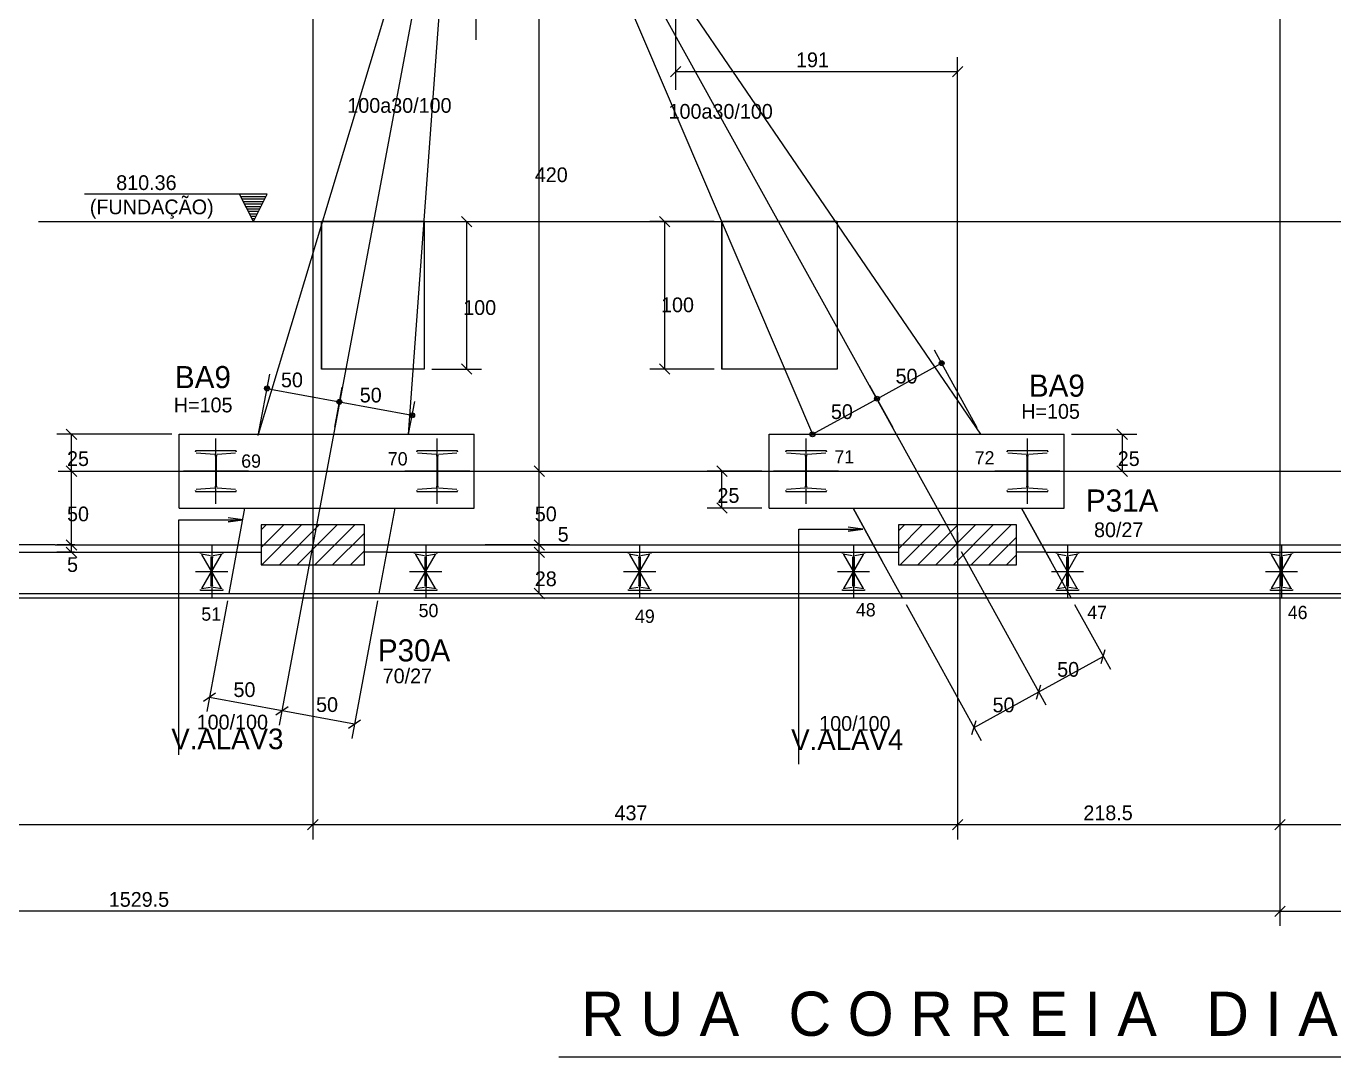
# Model space of a CAD drawing. Header units: metres. Extents: x -5 to 6148, y -6 to 3867.
# Drawn here: x 3222 to 4108, y 1774 to 2473 of the extents above; entities that cross this region are included whole.
import ezdxf

# ---------------------------------------------------------------- set-up
doc = ezdxf.new("R2010")
doc.units = ezdxf.units.M

msp = doc.modelspace()

# ---------------------------------------------------------------- linework, layer by layer
for centre, radius in [((3842.39, 2244.1), 1.67), ((3842.39, 2244.1), 0.83), ((3385.19, 2226.98), 1.67), ((3385.19, 2226.98), 0.83), ((3434.21, 2217.87), 1.67), ((3434.21, 2217.87), 1.67), ((3434.21, 2217.87), 0.83), ((3434.21, 2217.87), 0.83), ((3798.59, 2219.98), 1.67), ((3798.59, 2219.98), 1.67), ((3798.59, 2219.98), 0.83), ((3798.59, 2219.98), 0.83), ((3483.51, 2208.72), 1.67), ((3483.51, 2208.72), 0.83), ((3754.8, 2195.86), 1.67), ((3754.8, 2195.86), 0.83)]:
    msp.add_circle(centre, radius)
at = {"layer": '1', "color": 1}
for p, q in [((3029.19, 2115.86), (3364.41, 2115.86)), ((3466.12, 2115.86), (3798.86, 2115.86)), ((3913.03, 2115.86), (4240.19, 2115.86)), ((2991.19, 2087.86), (5771.41, 2087.86))]:
    msp.add_line(p, q, dxfattribs=at)
at = {"layer": '2', "color": 2}
for p, q in [((3658.66, 2438.28), (3665.73, 2445.35)), ((3849.66, 2438.28), (3856.73, 2445.35)), ((3524.05, 2336.53), (3516.98, 2343.6)), ((3658.22, 2336.53), (3651.15, 2343.6)), ((3524.05, 2236.53), (3516.98, 2243.6)), ((3658.22, 2236.53), (3651.15, 2243.6)), ((3256.17, 2192.32), (3249.1, 2199.39)), ((3961.21, 2199.39), (3968.28, 2192.32)), ((3256.17, 2167.32), (3249.1, 2174.39)), ((3256.17, 2167.32), (3249.1, 2174.39)), ((3573.2, 2167.32), (3566.13, 2174.39)), ((3573.2, 2167.32), (3566.13, 2174.39)), ((3573.2, 2167.32), (3566.13, 2174.39)), ((3697.01, 2167.32), (3689.94, 2174.39)), ((3961.21, 2174.39), (3968.28, 2167.32)), ((3697.01, 2142.32), (3689.94, 2149.39)), ((3256.17, 2117.32), (3249.1, 2124.39)), ((3256.17, 2117.32), (3249.1, 2124.39)), ((3256.17, 2112.32), (3249.1, 2119.39)), ((3573.2, 2117.32), (3566.13, 2124.39)), ((3573.2, 2117.32), (3566.13, 2124.39)), ((3573.2, 2112.32), (3566.13, 2119.39)), ((3573.2, 2112.32), (3566.13, 2119.39)), ((2401.7, 2084.84), (5872.19, 2084.84)), ((3573.2, 2084.32), (3566.13, 2091.39)), ((3950.55, 2040.42), (3953.33, 2050.02)), ((3906.75, 2016.29), (3909.54, 2025.9)), ((3906.75, 2016.29), (3909.54, 2025.9)), ((3342.05, 2014.83), (3350.29, 2020.49)), ((3391.21, 2005.7), (3399.45, 2011.36)), ((3391.21, 2005.7), (3399.45, 2011.36)), ((3440.36, 1996.57), (3448.61, 2002.23)), ((3862.96, 1992.17), (3865.74, 2001.77)), ((3412.66, 1927.59), (3419.73, 1934.66)), ((3412.66, 1927.59), (3419.73, 1934.66)), ((3849.66, 1927.59), (3856.73, 1934.66)), ((3849.66, 1927.59), (3856.73, 1934.66)), ((4068.16, 1927.59), (4075.23, 1934.66)), ((4068.16, 1927.59), (4075.23, 1934.66)), ((4075.23, 1875.95), (4068.16, 1868.88)), ((4068.16, 1868.88), (4075.23, 1875.95)), ((4068.16, 1868.88), (4075.23, 1875.95)), ((4068.16, 1868.88), (4075.23, 1875.95))]:
    msp.add_line(p, q, dxfattribs=at)
at = {"layer": '3', "color": 3}
for p, q in [((3526.59, 2956.85), (3526.59, 2463.26)), ((3379.36, 2195.86), (3473.42, 2508.06)), ((3481.1, 2195.86), (3503.94, 2508.06)), ((3621.6, 2508.06), (3754.8, 2195.86)), ((3868.96, 2195.86), (3655.89, 2508.06)), ((3385.35, 2358.81), (3261.48, 2358.81)), ((3375.97, 2340.06), (3366.6, 2358.81)), ((3375.97, 2340.06), (3385.35, 2358.81)), ((3367.43, 2357.14), (3384.51, 2357.14)), ((3368.27, 2355.47), (3383.68, 2355.47)), ((3369.11, 2353.8), (3382.84, 2353.8)), ((3369.94, 2352.12), (3382, 2352.12)), ((3370.78, 2350.45), (3381.17, 2350.45)), ((3371.61, 2348.78), (3380.33, 2348.78)), ((3372.45, 2347.11), (3379.49, 2347.11)), ((3373.29, 2345.43), (3378.66, 2345.43)), ((3374.12, 2343.76), (3377.82, 2343.76)), ((3374.96, 2342.09), (3376.99, 2342.09)), ((3325.55, 2145.86), (3325.55, 2195.86)), ((3325.55, 2195.86), (3525.55, 2195.86)), ((3525.55, 2145.86), (3525.55, 2195.86)), ((3725.5, 2145.86), (3725.5, 2195.86)), ((3725.5, 2195.86), (3925.5, 2195.86)), ((3925.5, 2145.86), (3925.5, 2195.86)), ((3325.55, 2145.86), (3525.55, 2145.86)), ((3369.98, 2145.86), (3359.21, 2087.86)), ((3471.69, 2145.86), (3460.92, 2087.86)), ((3725.5, 2145.86), (3925.5, 2145.86)), ((3381.19, 2131.03), (3384.52, 2134.36)), ((3381.19, 2119.01), (3396.54, 2134.36)), ((3381.56, 2107.36), (3408.56, 2134.36)), ((3393.59, 2107.36), (3420.59, 2134.36)), ((3405.61, 2107.36), (3432.61, 2134.36)), ((3417.63, 2107.36), (3444.63, 2134.36)), ((3429.65, 2107.36), (3451.19, 2128.9)), ((3813.19, 2130.28), (3817.27, 2134.36)), ((3813.19, 2118.26), (3829.29, 2134.36)), ((3814.31, 2107.36), (3841.31, 2134.36)), ((3826.33, 2107.36), (3853.33, 2134.36)), ((3838.36, 2107.36), (3865.36, 2134.36)), ((3850.38, 2107.36), (3877.38, 2134.36)), ((3862.4, 2107.36), (3889.4, 2134.36)), ((3874.42, 2107.36), (3893.19, 2126.13)), ((3364.41, 2115.86), (3381.19, 2115.86)), ((3441.67, 2107.36), (3451.19, 2116.88)), ((3466.12, 2115.86), (3451.19, 2115.86)), ((3798.86, 2115.86), (3813.19, 2115.86)), ((3815.94, 2084.86), (3802.17, 2109.86)), ((3886.44, 2107.36), (3893.19, 2114.11)), ((3913.03, 2115.86), (3893.19, 2115.86)), ((3930.1, 2084.86), (3916.33, 2109.86))]:
    msp.add_line(p, q, dxfattribs=at)
for points in [[(3782.34, 2145.86), (3802.17, 2109.86), (3782.34, 2145.86)], [(3896.5, 2145.86), (3916.33, 2109.86), (3896.5, 2145.86)]]:
    msp.add_lwpolyline(points, dxfattribs=at)
at = {"layer": '6', "color": 6}
for p, q in [((3422.05, 2340.06), (3422.05, 2240.06)), ((3491.76, 2340.06), (3422.05, 2340.06)), ((3491.76, 2340.06), (3491.76, 2240.06)), ((3693.33, 2340.06), (3693.33, 2240.06)), ((3771.57, 2340.06), (3693.33, 2340.06)), ((3771.57, 2340.06), (3771.57, 2240.06)), ((3491.76, 2240.06), (3422.05, 2240.06)), ((3771.57, 2240.06), (3693.33, 2240.06)), ((3350.55, 2148.78), (3350.55, 2192.93)), ((3350.55, 2148.78), (3350.55, 2192.93)), ((3500.55, 2148.78), (3500.55, 2192.93)), ((3500.55, 2148.78), (3500.55, 2192.93)), ((3750.5, 2148.78), (3750.5, 2192.93)), ((3750.5, 2148.78), (3750.5, 2192.93)), ((3900.5, 2148.78), (3900.5, 2192.93)), ((3900.5, 2148.78), (3900.5, 2192.93)), ((3336.78, 2184.61), (3336.78, 2183.92)), ((3364.32, 2184.61), (3336.78, 2184.61)), ((3337.22, 2183.36), (3349.73, 2182.39)), ((3350.17, 2181.83), (3350.17, 2159.89)), ((3350.89, 2159.89), (3350.89, 2181.83)), ((3351.34, 2182.39), (3363.88, 2183.36)), ((3364.32, 2183.92), (3364.32, 2184.61)), ((3486.78, 2184.61), (3486.78, 2183.92)), ((3514.33, 2184.61), (3486.78, 2184.61)), ((3487.22, 2183.36), (3499.73, 2182.39)), ((3500.17, 2181.83), (3500.17, 2159.89)), ((3500.89, 2159.89), (3500.89, 2181.83)), ((3501.34, 2182.39), (3513.88, 2183.36)), ((3514.33, 2183.92), (3514.33, 2184.61)), ((3736.73, 2184.61), (3736.73, 2183.92)), ((3764.27, 2184.61), (3736.73, 2184.61)), ((3737.17, 2183.36), (3749.68, 2182.39)), ((3750.12, 2181.83), (3750.12, 2159.89)), ((3750.84, 2159.89), (3750.84, 2181.83)), ((3751.28, 2182.39), (3763.83, 2183.36)), ((3764.27, 2183.92), (3764.27, 2184.61)), ((3886.73, 2184.61), (3886.73, 2183.92)), ((3914.27, 2184.61), (3886.73, 2184.61)), ((3887.17, 2183.36), (3899.68, 2182.39)), ((3900.12, 2181.83), (3900.12, 2159.89)), ((3900.84, 2159.89), (3900.84, 2181.83)), ((3901.28, 2182.39), (3913.83, 2183.36)), ((3914.27, 2183.92), (3914.27, 2184.61)), ((3372.63, 2170.86), (3328.48, 2170.86)), ((3522.63, 2170.86), (3478.48, 2170.86)), ((3772.57, 2170.86), (3728.42, 2170.86)), ((3922.57, 2170.86), (3878.42, 2170.86)), ((3336.78, 2157.79), (3336.78, 2157.1)), ((3336.78, 2157.1), (3364.32, 2157.1)), ((3349.73, 2159.33), (3337.22, 2158.35)), ((3363.88, 2158.35), (3351.34, 2159.33)), ((3364.32, 2157.1), (3364.32, 2157.79)), ((3486.78, 2157.79), (3486.78, 2157.1)), ((3486.78, 2157.1), (3514.33, 2157.1)), ((3499.73, 2159.33), (3487.22, 2158.35)), ((3513.88, 2158.35), (3501.34, 2159.33)), ((3514.33, 2157.1), (3514.33, 2157.79)), ((3736.73, 2157.79), (3736.73, 2157.1)), ((3736.73, 2157.1), (3764.27, 2157.1)), ((3749.68, 2159.33), (3737.17, 2158.35)), ((3763.83, 2158.35), (3751.28, 2159.33)), ((3764.27, 2157.1), (3764.27, 2157.79)), ((3886.73, 2157.79), (3886.73, 2157.1)), ((3886.73, 2157.1), (3914.27, 2157.1)), ((3899.68, 2159.33), (3887.17, 2158.35)), ((3913.83, 2158.35), (3901.28, 2159.33)), ((3914.27, 2157.1), (3914.27, 2157.79)), ((3347.69, 2120.18), (3347.69, 2085.49)), ((3492.7, 2120.21), (3492.7, 2085.51)), ((3637.69, 2120.19), (3637.69, 2085.49)), ((3782.69, 2120.19), (3782.69, 2085.49)), ((3927.69, 2120.19), (3927.69, 2085.49)), ((4072.69, 2120.19), (4072.69, 2085.49)), ((3340.19, 2115.84), (3355.19, 2115.84)), ((3340.19, 2115.08), (3340.19, 2115.84)), ((3346.81, 2113.41), (3340.67, 2114.47)), ((3354.33, 2091.26), (3341.05, 2114.41)), ((3341.05, 2091.26), (3354.33, 2114.41)), ((3347.3, 2092.87), (3347.3, 2112.8)), ((3348.08, 2112.8), (3348.08, 2092.87)), ((3354.71, 2114.47), (3348.57, 2113.41)), ((3355.19, 2115.84), (3355.19, 2115.08)), ((3485.2, 2115.86), (3500.2, 2115.86)), ((3485.2, 2115.1), (3485.2, 2115.86)), ((3491.82, 2113.43), (3485.68, 2114.5)), ((3499.34, 2091.29), (3486.06, 2114.43)), ((3486.06, 2091.29), (3499.34, 2114.43)), ((3492.31, 2092.89), (3492.31, 2112.82)), ((3493.09, 2112.82), (3493.09, 2092.89)), ((3499.72, 2114.5), (3493.58, 2113.43)), ((3500.2, 2115.86), (3500.2, 2115.1)), ((3630.19, 2115.84), (3645.19, 2115.84)), ((3630.19, 2115.08), (3630.19, 2115.84)), ((3636.81, 2113.41), (3630.67, 2114.48)), ((3644.33, 2091.27), (3631.05, 2114.41)), ((3631.05, 2091.27), (3644.33, 2114.41)), ((3637.3, 2092.87), (3637.3, 2112.8)), ((3638.08, 2112.8), (3638.08, 2092.87)), ((3644.71, 2114.48), (3638.57, 2113.41)), ((3645.19, 2115.84), (3645.19, 2115.08)), ((3775.19, 2115.84), (3790.19, 2115.84)), ((3775.19, 2115.09), (3775.19, 2115.84)), ((3781.81, 2113.41), (3775.67, 2114.48)), ((3789.33, 2091.27), (3776.05, 2114.41)), ((3776.05, 2091.27), (3789.33, 2114.41)), ((3782.3, 2092.88), (3782.3, 2112.8)), ((3783.08, 2112.8), (3783.08, 2092.88)), ((3789.71, 2114.48), (3783.57, 2113.41)), ((3790.19, 2115.84), (3790.19, 2115.09)), ((3920.19, 2115.84), (3935.19, 2115.84)), ((3920.19, 2115.09), (3920.19, 2115.84)), ((3926.81, 2113.41), (3920.67, 2114.48)), ((3934.33, 2091.27), (3921.05, 2114.41)), ((3921.05, 2091.27), (3934.33, 2114.41)), ((3927.3, 2092.88), (3927.3, 2112.81)), ((3928.08, 2112.81), (3928.08, 2092.88)), ((3934.71, 2114.48), (3928.57, 2113.41)), ((3935.19, 2115.84), (3935.19, 2115.09)), ((4065.19, 2115.84), (4080.19, 2115.84)), ((4065.19, 2115.09), (4065.19, 2115.84)), ((4071.81, 2113.42), (4065.67, 2114.48)), ((4079.33, 2091.27), (4066.05, 2114.42)), ((4066.05, 2091.27), (4079.33, 2114.42)), ((4072.3, 2092.88), (4072.3, 2112.81)), ((4073.08, 2112.81), (4073.08, 2092.88)), ((4079.71, 2114.48), (4073.57, 2113.42)), ((4080.19, 2115.84), (4080.19, 2115.09)), ((3336.78, 2102.84), (3358.6, 2102.84)), ((3481.79, 2102.86), (3503.61, 2102.86)), ((3626.78, 2102.84), (3648.6, 2102.84)), ((3771.78, 2102.84), (3793.6, 2102.84)), ((3916.78, 2102.84), (3938.6, 2102.84)), ((4061.78, 2102.84), (4083.6, 2102.84)), ((3340.67, 2091.2), (3346.81, 2092.26)), ((3348.57, 2092.26), (3354.71, 2091.2)), ((3485.68, 2091.22), (3491.82, 2092.29)), ((3493.58, 2092.29), (3499.72, 2091.22)), ((3630.67, 2091.2), (3636.81, 2092.27)), ((3638.57, 2092.27), (3644.71, 2091.2)), ((3775.67, 2091.2), (3781.81, 2092.27)), ((3783.57, 2092.27), (3789.71, 2091.2)), ((3920.67, 2091.2), (3926.81, 2092.27)), ((3928.57, 2092.27), (3934.71, 2091.2)), ((4065.67, 2091.21), (4071.81, 2092.27)), ((4073.57, 2092.27), (4079.71, 2091.21)), ((3340.19, 2089.84), (3340.19, 2090.59)), ((3355.19, 2089.84), (3340.19, 2089.84)), ((3355.19, 2090.59), (3355.19, 2089.84)), ((3485.2, 2089.86), (3485.2, 2090.61)), ((3500.2, 2089.86), (3485.2, 2089.86)), ((3500.2, 2090.61), (3500.2, 2089.86)), ((3630.19, 2089.84), (3630.19, 2090.59)), ((3645.19, 2089.84), (3630.19, 2089.84)), ((3645.19, 2090.59), (3645.19, 2089.84)), ((3775.19, 2089.84), (3775.19, 2090.59)), ((3790.19, 2089.84), (3775.19, 2089.84)), ((3790.19, 2090.59), (3790.19, 2089.84)), ((3920.19, 2089.84), (3920.19, 2090.6)), ((3935.19, 2089.84), (3920.19, 2089.84)), ((3935.19, 2090.6), (3935.19, 2089.84)), ((4065.19, 2089.84), (4065.19, 2090.6)), ((4080.19, 2089.84), (4065.19, 2089.84)), ((4080.19, 2090.6), (4080.19, 2089.84)), ((3582.85, 1773.64), (4543.69, 1773.64))]:
    msp.add_line(p, q, dxfattribs=at)
for points in [[(3336.78, 2183.92), (3336.78, 2184.19), (3336.97, 2184.42), (3337.22, 2184.48)], [(3350.17, 2181.83), (3350.17, 2181.83), (3350.17, 2181.83), (3350.17, 2181.83), (3350.17, 2181.56), (3349.98, 2181.33), (3349.73, 2181.27)], [(3351.34, 2181.27), (3351.08, 2181.33), (3350.89, 2181.56), (3350.89, 2181.83)], [(3363.88, 2184.48), (3364.14, 2184.42), (3364.32, 2184.19), (3364.32, 2183.92)], [(3486.78, 2183.92), (3486.78, 2184.19), (3486.97, 2184.42), (3487.22, 2184.48)], [(3500.17, 2181.83), (3500.17, 2181.83), (3500.17, 2181.83), (3500.17, 2181.83), (3500.17, 2181.56), (3499.98, 2181.33), (3499.73, 2181.27)], [(3501.34, 2181.27), (3501.08, 2181.33), (3500.89, 2181.56), (3500.89, 2181.83)], [(3513.88, 2184.48), (3514.14, 2184.42), (3514.33, 2184.19), (3514.33, 2183.92)], [(3736.73, 2183.92), (3736.73, 2184.19), (3736.91, 2184.42), (3737.17, 2184.48)], [(3750.12, 2181.83), (3750.12, 2181.83), (3750.12, 2181.83), (3750.12, 2181.83), (3750.12, 2181.56), (3749.93, 2181.33), (3749.68, 2181.27)], [(3751.28, 2181.27), (3751.03, 2181.33), (3750.84, 2181.56), (3750.84, 2181.83)], [(3763.83, 2184.48), (3764.08, 2184.42), (3764.27, 2184.19), (3764.27, 2183.92)], [(3886.73, 2183.92), (3886.73, 2184.19), (3886.91, 2184.42), (3887.17, 2184.48)], [(3900.12, 2181.83), (3900.12, 2181.83), (3900.12, 2181.83), (3900.12, 2181.83), (3900.12, 2181.56), (3899.93, 2181.33), (3899.68, 2181.27)], [(3901.28, 2181.27), (3901.03, 2181.33), (3900.84, 2181.56), (3900.84, 2181.83)], [(3913.83, 2184.48), (3914.08, 2184.42), (3914.27, 2184.19), (3914.27, 2183.92)], [(3337.22, 2157.24), (3336.97, 2157.3), (3336.78, 2157.52), (3336.78, 2157.79)], [(3349.73, 2160.45), (3349.98, 2160.39), (3350.17, 2160.16), (3350.17, 2159.89)], [(3350.89, 2159.89), (3350.89, 2160.16), (3351.08, 2160.39), (3351.34, 2160.45)], [(3364.32, 2157.79), (3364.32, 2157.52), (3364.14, 2157.3), (3363.88, 2157.24)], [(3487.22, 2157.24), (3486.97, 2157.3), (3486.78, 2157.52), (3486.78, 2157.79)], [(3499.73, 2160.45), (3499.98, 2160.39), (3500.17, 2160.16), (3500.17, 2159.89)], [(3500.89, 2159.89), (3500.89, 2160.16), (3501.08, 2160.39), (3501.34, 2160.45)], [(3514.33, 2157.79), (3514.33, 2157.52), (3514.14, 2157.3), (3513.88, 2157.24)], [(3737.17, 2157.24), (3736.91, 2157.3), (3736.73, 2157.52), (3736.73, 2157.79)], [(3749.68, 2160.45), (3749.93, 2160.39), (3750.12, 2160.16), (3750.12, 2159.89)], [(3750.84, 2159.89), (3750.84, 2160.16), (3751.03, 2160.39), (3751.28, 2160.45)], [(3764.27, 2157.79), (3764.27, 2157.52), (3764.08, 2157.3), (3763.83, 2157.24)], [(3887.17, 2157.24), (3886.91, 2157.3), (3886.73, 2157.52), (3886.73, 2157.79)], [(3899.68, 2160.45), (3899.93, 2160.39), (3900.12, 2160.16), (3900.12, 2159.89)], [(3900.84, 2159.89), (3900.84, 2160.16), (3901.03, 2160.39), (3901.28, 2160.45)], [(3914.27, 2157.79), (3914.27, 2157.52), (3914.08, 2157.3), (3913.83, 2157.24)], [(3340.19, 2115.08), (3340.19, 2115.38), (3340.4, 2115.63), (3340.67, 2115.69)], [(3347.3, 2112.8), (3347.3, 2112.5), (3347.09, 2112.26), (3346.81, 2112.19)], [(3348.57, 2112.19), (3348.29, 2112.26), (3348.08, 2112.5), (3348.08, 2112.8)], [(3354.71, 2115.69), (3354.98, 2115.63), (3355.19, 2115.38), (3355.19, 2115.08)], [(3485.2, 2115.1), (3485.2, 2115.4), (3485.41, 2115.65), (3485.68, 2115.71)], [(3492.31, 2112.82), (3492.31, 2112.53), (3492.1, 2112.28), (3491.82, 2112.21)], [(3493.58, 2112.21), (3493.3, 2112.28), (3493.09, 2112.53), (3493.09, 2112.82)], [(3499.72, 2115.71), (3499.99, 2115.65), (3500.2, 2115.4), (3500.2, 2115.1)], [(3630.19, 2115.08), (3630.19, 2115.38), (3630.4, 2115.63), (3630.67, 2115.69)], [(3637.3, 2112.8), (3637.3, 2112.51), (3637.09, 2112.26), (3636.81, 2112.19)], [(3638.57, 2112.19), (3638.29, 2112.26), (3638.08, 2112.51), (3638.08, 2112.8)], [(3644.71, 2115.69), (3644.98, 2115.63), (3645.19, 2115.38), (3645.19, 2115.08)], [(3775.19, 2115.09), (3775.19, 2115.38), (3775.4, 2115.63), (3775.67, 2115.69)], [(3782.3, 2112.8), (3782.3, 2112.51), (3782.09, 2112.26), (3781.81, 2112.2)], [(3783.57, 2112.2), (3783.29, 2112.26), (3783.08, 2112.51), (3783.08, 2112.8)], [(3789.71, 2115.69), (3789.98, 2115.63), (3790.19, 2115.38), (3790.19, 2115.09)], [(3920.19, 2115.09), (3920.19, 2115.38), (3920.4, 2115.63), (3920.67, 2115.7)], [(3927.3, 2112.81), (3927.3, 2112.51), (3927.09, 2112.26), (3926.81, 2112.2)], [(3928.57, 2112.2), (3928.29, 2112.26), (3928.08, 2112.51), (3928.08, 2112.81)], [(3934.71, 2115.7), (3934.98, 2115.63), (3935.19, 2115.38), (3935.19, 2115.09)], [(4065.19, 2115.09), (4065.19, 2115.39), (4065.4, 2115.63), (4065.67, 2115.7)], [(4072.3, 2112.81), (4072.3, 2112.51), (4072.09, 2112.26), (4071.81, 2112.2)], [(4073.57, 2112.2), (4073.29, 2112.26), (4073.08, 2112.51), (4073.08, 2112.81)], [(4079.71, 2115.7), (4079.98, 2115.63), (4080.19, 2115.39), (4080.19, 2115.09)], [(3346.81, 2093.48), (3347.09, 2093.42), (3347.3, 2093.17), (3347.3, 2092.87), (3347.3, 2092.87), (3347.3, 2092.87), (3347.3, 2092.87)], [(3348.08, 2092.87), (3348.08, 2093.17), (3348.29, 2093.42), (3348.57, 2093.48)], [(3491.82, 2093.5), (3492.1, 2093.44), (3492.31, 2093.19), (3492.31, 2092.89), (3492.31, 2092.89), (3492.31, 2092.89), (3492.31, 2092.89)], [(3493.09, 2092.89), (3493.09, 2093.19), (3493.3, 2093.44), (3493.58, 2093.5)], [(3636.81, 2093.48), (3637.09, 2093.42), (3637.3, 2093.17), (3637.3, 2092.87), (3637.3, 2092.87), (3637.3, 2092.87), (3637.3, 2092.87)], [(3638.08, 2092.87), (3638.08, 2093.17), (3638.29, 2093.42), (3638.57, 2093.48)], [(3781.81, 2093.48), (3782.09, 2093.42), (3782.3, 2093.17), (3782.3, 2092.88), (3782.3, 2092.88), (3782.3, 2092.88), (3782.3, 2092.88)], [(3783.08, 2092.88), (3783.08, 2093.17), (3783.29, 2093.42), (3783.57, 2093.48)], [(3926.81, 2093.49), (3927.09, 2093.42), (3927.3, 2093.17), (3927.3, 2092.88), (3927.3, 2092.88), (3927.3, 2092.88), (3927.3, 2092.88)], [(3928.08, 2092.88), (3928.08, 2093.17), (3928.29, 2093.42), (3928.57, 2093.49)], [(4071.81, 2093.49), (4072.09, 2093.42), (4072.3, 2093.18), (4072.3, 2092.88), (4072.3, 2092.88), (4072.3, 2092.88), (4072.3, 2092.88)], [(4073.08, 2092.88), (4073.08, 2093.18), (4073.29, 2093.42), (4073.57, 2093.49)], [(3340.67, 2089.98), (3340.4, 2090.05), (3340.19, 2090.29), (3340.19, 2090.59)], [(3355.19, 2090.59), (3355.19, 2090.29), (3354.98, 2090.05), (3354.71, 2089.98)], [(3485.68, 2090), (3485.41, 2090.07), (3485.2, 2090.32), (3485.2, 2090.61)], [(3500.2, 2090.61), (3500.2, 2090.32), (3499.99, 2090.07), (3499.72, 2090)], [(3630.67, 2089.98), (3630.4, 2090.05), (3630.19, 2090.3), (3630.19, 2090.59)], [(3645.19, 2090.59), (3645.19, 2090.3), (3644.98, 2090.05), (3644.71, 2089.98)], [(3775.67, 2089.99), (3775.4, 2090.05), (3775.19, 2090.3), (3775.19, 2090.59)], [(3790.19, 2090.59), (3790.19, 2090.3), (3789.98, 2090.05), (3789.71, 2089.99)], [(3920.67, 2089.99), (3920.4, 2090.05), (3920.19, 2090.3), (3920.19, 2090.6)], [(3935.19, 2090.6), (3935.19, 2090.3), (3934.98, 2090.05), (3934.71, 2089.99)], [(4065.67, 2089.99), (4065.4, 2090.05), (4065.19, 2090.3), (4065.19, 2090.6)], [(4080.19, 2090.6), (4080.19, 2090.3), (4079.98, 2090.05), (4079.71, 2089.99)]]:
    msp.add_lwpolyline(points, dxfattribs=at)
at = {"layer": '7', "color": 7}
for points in [[(3381.19, 2107.36), (3451.19, 2107.36), (3451.19, 2134.36), (3381.19, 2134.36), (3381.19, 2107.36)], [(3813.19, 2107.36), (3893.19, 2107.36), (3893.19, 2134.36), (3813.19, 2134.36), (3813.19, 2107.36)]]:
    msp.add_lwpolyline(points, dxfattribs=at)
at = {"layer": '8', "color": 8}
for points in [[(3422.05, 2340.06), (3491.76, 2340.06), (3491.76, 2240.06), (3422.05, 2240.06), (3422.05, 2340.06)], [(3693.33, 2340.06), (3771.57, 2340.06), (3771.57, 2240.06), (3693.33, 2240.06), (3693.33, 2340.06)]]:
    msp.add_lwpolyline(points, dxfattribs=at)
at = {"layer": '9', "color": 9}
for p, q in [((4071.69, 3458.11), (4071.69, 1863.64)), ((3662.19, 2429.48), (3662.19, 3085.87)), ((3416.19, 2827.86), (3416.19, 2120.86)), ((3526.59, 2710.56), (3416.19, 2120.86)), ((3526.59, 2710.56), (3853.19, 2120.86)), ((3569.66, 2170.86), (3569.66, 2590.86)), ((3853.19, 2112.36), (3853.19, 2451.58)), ((3662.19, 2441.82), (3853.19, 2441.82)), ((3230.25, 2340.06), (4383.4, 2340.06)), ((3496.76, 2340.06), (3530.52, 2340.06)), ((3520.52, 2240.06), (3520.52, 2340.06)), ((3688.33, 2340.06), (3644.68, 2340.06)), ((3654.68, 2240.06), (3654.68, 2340.06)), ((3866.55, 2200.24), (3837.56, 2252.86)), ((3798.59, 2219.98), (3842.39, 2244.1)), ((3379.22, 2195.07), (3387.02, 2236.74)), ((3496.76, 2240.06), (3530.52, 2240.06)), ((3688.33, 2240.06), (3644.68, 2240.06)), ((3385.05, 2227.01), (3434.21, 2217.87)), ((3431.03, 2200.77), (3436.04, 2227.71)), ((3809.47, 2200.24), (3793.77, 2228.74)), ((3434.21, 2217.87), (3483.51, 2208.72)), ((3481.1, 2195.86), (3485.28, 2218.16)), ((3754.8, 2195.86), (3798.59, 2219.98)), ((3320.55, 2195.86), (3242.63, 2195.86)), ((3252.63, 2170.86), (3252.63, 2195.86)), ((3930.5, 2195.86), (3974.75, 2195.86)), ((3964.75, 2195.86), (3964.75, 2170.86)), ((3243.67, 2170.86), (4135.26, 2170.86)), ((3248.67, 2170.86), (3262.63, 2170.86)), ((3252.63, 2120.86), (3252.63, 2170.86)), ((3569.66, 2120.86), (3569.66, 2170.86)), ((3720.5, 2170.86), (3683.47, 2170.86)), ((3693.47, 2145.86), (3693.47, 2170.86)), ((3930.5, 2170.86), (3974.75, 2170.86)), ((3720.5, 2145.86), (3683.47, 2145.86)), ((3416.19, 2129.36), (3416.19, 1921.13)), ((3853.19, 2129.36), (3853.19, 1921.13)), ((3241.48, 2120.86), (2695.39, 2120.86)), ((3241.48, 2120.86), (4165.25, 2120.86)), ((3254.99, 2120.86), (3242.63, 2120.86)), ((3252.63, 2115.86), (3252.63, 2120.86)), ((3416.19, 2120.86), (3393.5, 1998.7)), ((3590.12, 2120.86), (3533.12, 2120.86)), ((3569.66, 2115.86), (3569.66, 2120.86)), ((3254.73, 2115.86), (3242.63, 2115.86)), ((3569.66, 2087.86), (3569.66, 2115.86)), ((3855.6, 2116.48), (3912.97, 2012.34)), ((3358.29, 2082.94), (3344.34, 2007.83)), ((3460, 2082.94), (3442.66, 1989.57)), ((3818.35, 2080.48), (3869.18, 1988.21)), ((3932.52, 2080.48), (3956.76, 2036.46)), ((3908.15, 2021.09), (3951.94, 2045.22)), ((3864.35, 1996.97), (3908.15, 2021.09)), ((3346.17, 2017.66), (3395.33, 2008.53)), ((3395.33, 2008.53), (3444.49, 1999.4)), ((4071.69, 2002.62), (4071.69, 1921.13)), ((4071.69, 1997.62), (4071.69, 1862.42)), ((2979.19, 1931.13), (3416.19, 1931.13)), ((3416.19, 1931.13), (3853.19, 1931.13)), ((3853.19, 1931.13), (4071.69, 1931.13)), ((4071.69, 1931.13), (4290.19, 1931.13)), ((4071.69, 1879.55), (4071.69, 1862.42)), ((4071.69, 1872.42), (2542.19, 1872.42)), ((4071.69, 1872.42), (5872.19, 1872.42)), ((4071.69, 1867.42), (4071.69, 1862.42))]:
    msp.add_line(p, q, dxfattribs=at)
for points in [[(3325.46, 1978.44), (3325.46, 2137.8), (3368.77, 2137.8), (3358.86, 2136.5), (3368.77, 2137.8), (3358.86, 2139.11)], [(3745.57, 1972.18), (3745.57, 2131.54), (3788.88, 2131.54), (3778.97, 2130.23), (3788.88, 2131.54), (3778.97, 2132.84)]]:
    msp.add_lwpolyline(points, dxfattribs=at)

# ---------------------------------------------------------------- texts
at = {"layer": '2', "color": 2}
for s, p in [('191', (3743.69, 2444.82)), ('420', (3566.66, 2366.86)), ('810.36', (3282.96, 2361.51)), ('100', (3518.15, 2276.8)), ('100', (3652.22, 2278.66)), ('50', (3394.63, 2227.75)), ('50', (3811.16, 2230.33)), ('50', (3448.02, 2217.44)), ('50', (3767.36, 2206.21)), ('25', (3249.63, 2174.36)), ('25', (3961.75, 2174.36)), ('25', (3690.47, 2149.36)), ('50', (3249.63, 2136.86)), ('50', (3566.66, 2136.86)), ('5', (3582.16, 2123.02)), ('5', (3249.63, 2102.52)), ('28', (3566.66, 2092.86)), ('50', (3920.71, 2031.44)), ('50', (3362.45, 2017.69)), ('50', (3418.41, 2007.55)), ('50', (3876.92, 2007.32)), ('437', (3620.69, 1934.13)), ('218.5', (3938.44, 1934.13)), ('1529.5', (3277.94, 1875.42))]:
    msp.add_text(s, height=10, dxfattribs=at).set_placement(p)
at = {"layer": '3', "color": 3}
for s, height, p in [('100a30/100', 10, (3439.6, 2413.89)), ('100a30/100', 10, (3657.31, 2409.86)), ('(FUNDAÇÃO)', 10, (3265.07, 2345.07)), ('BA9', 15, (3322.79, 2227.15)), ('BA9', 15, (3901.53, 2221.35)), ('H=105', 10, (3322.02, 2210.74)), ('H=105', 10, (3896.33, 2206.41)), ('69', 9, (3367.68, 2173.2)), ('70', 9, (3467.06, 2174.74)), ('71', 9, (3769.74, 2176.06)), ('72', 9, (3864.8, 2175.4)), ('80/27', 10, (3945.66, 2126.1)), ('51', 9, (3340.66, 2069.43)), ('50', 9, (3487.94, 2071.86)), ('49', 9, (3634.57, 2067.97)), ('48', 9, (3784.28, 2072.35)), ('47', 9, (3941.1, 2070.58)), ('46', 9, (4076.98, 2070.54)), ('70/27', 10, (3463.57, 2026.99)), ('100/100', 10, (3337.49, 1995.7)), ('100/100', 10, (3759.41, 1994.78))]:
    msp.add_text(s, height=height, dxfattribs=at).set_placement(p)
at = {"layer": '4', "color": 4}
for s, height, p in [('P31A', 15, (3940.2, 2143.44)), ('P30A', 15, (3460.31, 2041.82)), ('V.ALAV3', 14, (3320.31, 1982.31)), ('V.ALAV4', 14, (3740.43, 1981.68))]:
    msp.add_text(s, height=height, dxfattribs=at).set_placement(p)
at = {"layer": '6', "color": 6}
msp.add_text('R U A   C O R R E I A   D I A S', height=30, dxfattribs=at).set_placement((3598.15, 1787.89))

doc.saveas('drawing.dxf')
